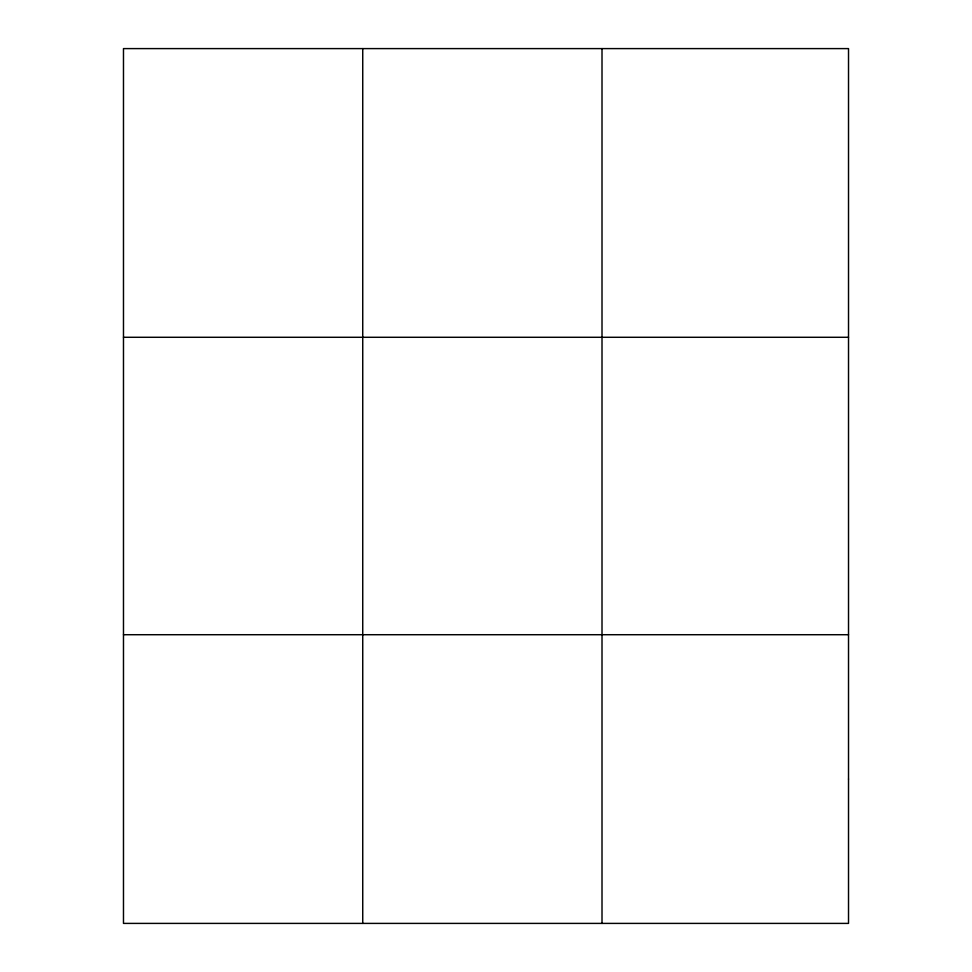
<?xml version="1.0" encoding="UTF-8"?>
<svg xmlns="http://www.w3.org/2000/svg" width="972" height="972" viewBox="0 0 972 972"><rect width="100%" height="100%" fill="white"/><g stroke="black" fill="none" stroke-linecap="round" stroke-linejoin="round"><path stroke-width="1.46" d="M362.738 923.4L362.738 48.6M602.008 923.4L602.008 48.6M123.48 337.284L848.52 337.284M123.48 634.716L848.52 634.716M848.52 779.058L848.52 923.4L123.48 923.4L123.48 48.6L848.52 48.6L848.52 779.058"/></g></svg>
